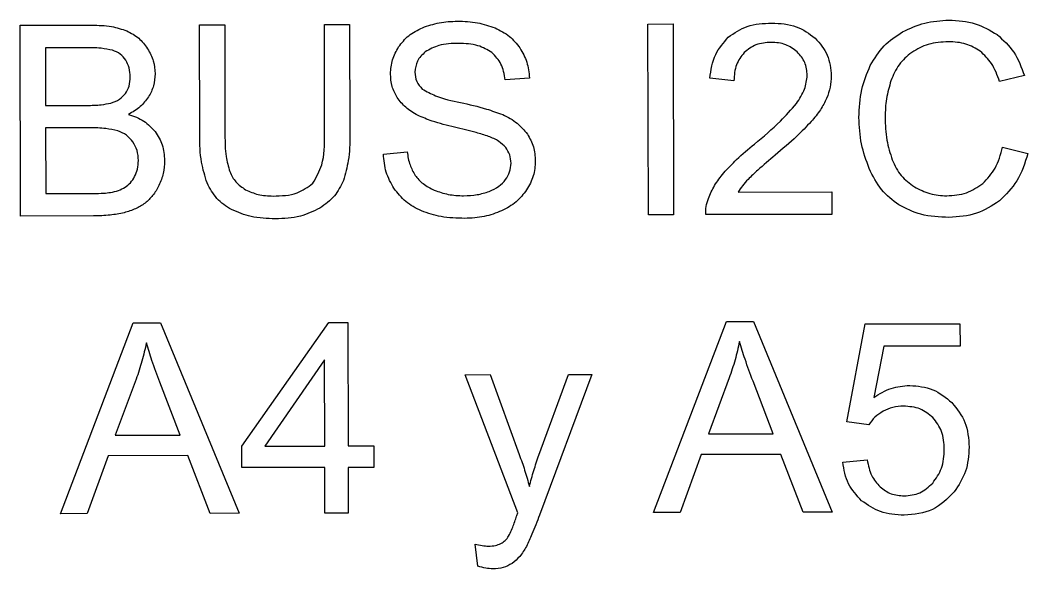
# Model space of a CAD drawing. Header units: millimetres. Extents: x -15 to 165, y 0 to 100.
# Drawn here: x 49.08 to 64.91, y 66.78 to 75.41 of the extents above; entities that cross this region are included whole.
import ezdxf

# ---------------------------------------------------------------- set-up
doc = ezdxf.new("R2010")
doc.units = ezdxf.units.MM
doc.layers.get('0').update_dxf_attribs({"linetype": 'CONTINUOUS'})

msp = doc.modelspace()

# ---------------------------------------------------------------- linework, layer by layer
for p, q in [((49.077, 75.325), (50.202, 75.327)), ((49.083, 72.325), (49.077, 75.325)), ((51.894, 75.33), (52.291, 75.331)), ((51.898, 73.597), (51.894, 75.33)), ((52.291, 75.331), (52.295, 73.6)), ((53.861, 73.603), (53.857, 75.335)), ((53.857, 75.335), (54.254, 75.335)), ((54.254, 75.335), (54.258, 73.602)), ((50.074, 74.973), (49.474, 74.971)), ((49.474, 74.971), (49.476, 74.065)), ((57.08, 74.496), (56.699, 74.467)), ((60.293, 74.454), (59.914, 74.492)), ((64.858, 74.535), (64.467, 74.442)), ((49.476, 74.065), (50.125, 74.066)), ((50.171, 73.712), (49.477, 73.711)), ((49.477, 73.711), (49.479, 72.679)), ((54.784, 73.3), (55.159, 73.334)), ((64.514, 73.409), (64.912, 73.309)), ((60.36, 72.702), (61.831, 72.705)), ((61.831, 72.705), (61.832, 72.351)), ((49.479, 72.679), (50.226, 72.681)), ((50.227, 72.327), (49.083, 72.325)), ((61.832, 72.351), (59.849, 72.347)), ((62.066, 69.088), (62.353, 70.629)), ((62.353, 70.629), (63.845, 70.632)), ((63.845, 70.632), (63.846, 70.28)), ((62.649, 70.278), (62.489, 69.471)), ((63.846, 70.28), (62.649, 70.278)), ((57.229, 68.566), (57.691, 69.834)), ((58.059, 69.834), (57.237, 67.623)), ((57.691, 69.834), (58.059, 69.834)), ((50.899, 69.758), (50.572, 68.877)), ((51.589, 68.88), (51.274, 69.71)), ((56.068, 69.83), (56.465, 69.831)), ((56.898, 67.655), (56.068, 69.83)), ((56.465, 69.831), (56.92, 68.573)), ((60.218, 69.778), (59.891, 68.897)), ((60.908, 68.899), (60.593, 69.729)), ((62.412, 69.043), (62.066, 69.088)), ((59.891, 68.897), (60.908, 68.899)), ((50.572, 68.877), (51.589, 68.88)), ((62.002, 68.455), (62.388, 68.489)), ((56.267, 66.82), (56.225, 67.166))]:
    msp.add_line(p, q)
for points in [[(59.339, 75.346), (59.345, 72.346), (58.948, 72.345), (58.942, 75.345)], [(50.458, 68.554), (50.13, 67.645), (49.709, 67.644), (50.854, 70.646), (51.282, 70.647), (52.516, 67.65), (52.064, 67.649), (51.712, 68.557)], [(54.232, 68.371), (54.233, 67.653), (53.865, 67.652), (53.863, 68.371), (52.562, 68.368), (52.561, 68.706), (53.926, 70.653), (54.227, 70.653), (54.231, 68.709), (54.636, 68.71), (54.637, 68.372)], [(59.777, 68.573), (59.449, 67.664), (59.028, 67.663), (60.174, 70.666), (60.601, 70.666), (61.835, 67.669), (61.383, 67.668), (61.031, 68.576)], [(53.86, 70.061), (52.923, 68.706), (53.863, 68.708)]]:
    msp.add_lwpolyline(points, close=True)
for points, knots in [([(55.4, 75.287), (55.486, 75.317), (55.664, 75.379), (55.853, 75.386), (55.95, 75.39)], [0, 0, 0, 0, 0.02724564, 0.05626375, 0.05626375, 0.05626375, 0.05626375]), ([(55.95, 75.39), (56.056, 75.387), (56.258, 75.38), (56.448, 75.315), (56.539, 75.284)], [0, 0, 0, 0, 0.03150109, 0.06010649, 0.06010649, 0.06010649, 0.06010649]), ([(62.944, 75.224), (63.058, 75.277), (63.288, 75.384), (63.543, 75.399), (63.671, 75.406)], [0, 0, 0, 0, 0.03727452, 0.07558034, 0.07558034, 0.07558034, 0.07558034]), ([(63.671, 75.406), (63.813, 75.399), (64.084, 75.384), (64.317, 75.245), (64.429, 75.179)], [0, 0, 0, 0, 0.04183356, 0.08017927, 0.08017927, 0.08017927, 0.08017927]), ([(50.202, 75.327), (50.306, 75.325), (50.495, 75.322), (50.674, 75.263), (50.754, 75.237)], [0, 0, 0, 0, 0.03106067, 0.0561799, 0.0561799, 0.0561799, 0.0561799]), ([(50.754, 75.237), (50.819, 75.203), (50.95, 75.135), (51.036, 75.016), (51.08, 74.957)], [0, 0, 0, 0, 0.02183261, 0.04346292, 0.04346292, 0.04346292, 0.04346292]), ([(55.024, 74.986), (55.073, 75.048), (55.175, 75.178), (55.323, 75.25), (55.4, 75.287)], [0, 0, 0, 0, 0.0235201, 0.04869976, 0.04869976, 0.04869976, 0.04869976]), ([(56.539, 75.284), (56.618, 75.245), (56.773, 75.169), (56.88, 75.034), (56.931, 74.968)], [0, 0, 0, 0, 0.02615564, 0.05092834, 0.05092834, 0.05092834, 0.05092834]), ([(60.205, 75.138), (60.301, 75.203), (60.506, 75.342), (60.754, 75.355), (60.886, 75.361)], [0, 0, 0, 0, 0.03407071, 0.07289053, 0.07289053, 0.07289053, 0.07289053]), ([(60.886, 75.361), (61.02, 75.354), (61.272, 75.341), (61.475, 75.193), (61.57, 75.123)], [0, 0, 0, 0, 0.03913694, 0.07382007, 0.07382007, 0.07382007, 0.07382007]), ([(62.436, 74.692), (62.501, 74.802), (62.63, 75.017), (62.84, 75.155), (62.944, 75.224)], [0, 0, 0, 0, 0.03758676, 0.07438182, 0.07438182, 0.07438182, 0.07438182]), ([(59.914, 74.492), (59.933, 74.622), (59.968, 74.866), (60.13, 75.051), (60.205, 75.138)], [0, 0, 0, 0, 0.03845256, 0.0722503, 0.0722503, 0.0722503, 0.0722503]), ([(61.57, 75.123), (61.644, 75.039), (61.792, 74.868), (61.813, 74.644), (61.823, 74.531)], [0, 0, 0, 0, 0.03278762, 0.06592802, 0.06592802, 0.06592802, 0.06592802]), ([(63.664, 75.066), (63.555, 75.061), (63.35, 75.05), (63.171, 74.948), (63.086, 74.899)], [0, 0, 0, 0, 0.03201381, 0.06089247, 0.06089247, 0.06089247, 0.06089247]), ([(64.163, 74.918), (64.091, 74.961), (63.937, 75.053), (63.758, 75.062), (63.664, 75.066)], [0, 0, 0, 0, 0.02505269, 0.0528289, 0.0528289, 0.0528289, 0.0528289]), ([(64.429, 75.179), (64.524, 75.092), (64.721, 74.914), (64.811, 74.664), (64.858, 74.535)], [0, 0, 0, 0, 0.0379273, 0.07842973, 0.07842973, 0.07842973, 0.07842973]), ([(50.53, 74.932), (50.47, 74.944), (50.32, 74.974), (50.166, 74.973), (50.074, 74.973)], [0, 0, 0, 0, 0.01833134, 0.04592635, 0.04592635, 0.04592635, 0.04592635]), ([(50.735, 74.777), (50.709, 74.811), (50.655, 74.882), (50.572, 74.915), (50.53, 74.932)], [0, 0, 0, 0, 0.01292923, 0.02613086, 0.02613086, 0.02613086, 0.02613086]), ([(51.08, 74.957), (51.114, 74.894), (51.182, 74.771), (51.193, 74.63), (51.198, 74.562)], [0, 0, 0, 0, 0.02128008, 0.04172644, 0.04172644, 0.04172644, 0.04172644]), ([(54.896, 74.561), (54.902, 74.636), (54.912, 74.787), (54.987, 74.919), (55.024, 74.986)], [0, 0, 0, 0, 0.02220818, 0.04486446, 0.04486446, 0.04486446, 0.04486446]), ([(55.443, 74.907), (55.395, 74.862), (55.302, 74.775), (55.286, 74.649), (55.279, 74.589)], [0, 0, 0, 0, 0.01909172, 0.03684244, 0.03684244, 0.03684244, 0.03684244]), ([(55.967, 75.04), (55.861, 75.038), (55.675, 75.035), (55.512, 74.946), (55.443, 74.907)], [0, 0, 0, 0, 0.03130495, 0.05484669, 0.05484669, 0.05484669, 0.05484669]), ([(56.491, 74.896), (56.419, 74.938), (56.259, 75.033), (56.071, 75.037), (55.967, 75.04)], [0, 0, 0, 0, 0.02448088, 0.05506069, 0.05506069, 0.05506069, 0.05506069]), ([(56.931, 74.968), (56.972, 74.896), (57.054, 74.749), (57.071, 74.581), (57.08, 74.496)], [0, 0, 0, 0, 0.0246237, 0.04999007, 0.04999007, 0.04999007, 0.04999007]), ([(60.879, 75.057), (60.796, 75.051), (60.637, 75.04), (60.513, 74.943), (60.453, 74.896)], [0, 0, 0, 0, 0.02427297, 0.04641092, 0.04641092, 0.04641092, 0.04641092]), ([(61.287, 74.907), (61.229, 74.951), (61.109, 75.042), (60.957, 75.052), (60.879, 75.057)], [0, 0, 0, 0, 0.02127133, 0.04437106, 0.04437106, 0.04437106, 0.04437106]), ([(61.445, 74.538), (61.438, 74.608), (61.425, 74.748), (61.333, 74.854), (61.287, 74.907)], [0, 0, 0, 0, 0.02055842, 0.04101773, 0.04101773, 0.04101773, 0.04101773]), ([(64.467, 74.442), (64.432, 74.541), (64.366, 74.723), (64.227, 74.857), (64.163, 74.918)], [0, 0, 0, 0, 0.03104801, 0.05716473, 0.05716473, 0.05716473, 0.05716473]), ([(50.807, 74.514), (50.805, 74.561), (50.799, 74.654), (50.756, 74.737), (50.735, 74.777)], [0, 0, 0, 0, 0.01415701, 0.02753554, 0.02753554, 0.02753554, 0.02753554]), ([(56.699, 74.467), (56.685, 74.554), (56.657, 74.718), (56.544, 74.839), (56.491, 74.896)], [0, 0, 0, 0, 0.02585642, 0.048693, 0.048693, 0.048693, 0.048693]), ([(60.453, 74.896), (60.407, 74.835), (60.308, 74.705), (60.298, 74.541), (60.293, 74.454)], [0, 0, 0, 0, 0.02251075, 0.04802012, 0.04802012, 0.04802012, 0.04802012]), ([(63.086, 74.899), (63.014, 74.839), (62.87, 74.717), (62.797, 74.542), (62.761, 74.454)], [0, 0, 0, 0, 0.02771149, 0.05591169, 0.05591169, 0.05591169, 0.05591169]), ([(55.279, 74.589), (55.283, 74.537), (55.293, 74.435), (55.362, 74.36), (55.396, 74.323)], [0, 0, 0, 0, 0.01501977, 0.02976449, 0.02976449, 0.02976449, 0.02976449]), ([(62.258, 73.875), (62.264, 74.023), (62.275, 74.306), (62.384, 74.568), (62.436, 74.692)], [0, 0, 0, 0, 0.04409718, 0.08429068, 0.08429068, 0.08429068, 0.08429068]), ([(50.731, 74.252), (50.754, 74.29), (50.801, 74.371), (50.805, 74.464), (50.807, 74.514)], [0, 0, 0, 0, 0.01309888, 0.02765288, 0.02765288, 0.02765288, 0.02765288]), ([(51.198, 74.562), (51.194, 74.498), (51.185, 74.37), (51.125, 74.256), (51.095, 74.199)], [0, 0, 0, 0, 0.01885467, 0.03806903, 0.03806903, 0.03806903, 0.03806903]), ([(55.002, 74.188), (54.971, 74.245), (54.909, 74.362), (54.9, 74.494), (54.896, 74.561)], [0, 0, 0, 0, 0.01936245, 0.039209, 0.039209, 0.039209, 0.039209]), ([(61.274, 74.095), (61.323, 74.168), (61.415, 74.303), (61.435, 74.464), (61.445, 74.538)], [0, 0, 0, 0, 0.02618525, 0.04812293, 0.04812293, 0.04812293, 0.04812293]), ([(61.823, 74.531), (61.82, 74.47), (61.814, 74.349), (61.772, 74.234), (61.75, 74.176)], [0, 0, 0, 0, 0.01794945, 0.03634646, 0.03634646, 0.03634646, 0.03634646]), ([(62.761, 74.454), (62.733, 74.36), (62.679, 74.171), (62.671, 73.976), (62.668, 73.877)], [0, 0, 0, 0, 0.02923329, 0.05856557, 0.05856557, 0.05856557, 0.05856557]), ([(55.396, 74.323), (55.464, 74.285), (55.651, 74.181), (55.861, 74.138), (55.995, 74.11)], [0, 0, 0, 0, 0.02323467, 0.0638647, 0.0638647, 0.0638647, 0.0638647]), ([(50.503, 74.102), (50.55, 74.118), (50.638, 74.15), (50.701, 74.219), (50.731, 74.252)], [0, 0, 0, 0, 0.01456291, 0.0276469, 0.0276469, 0.0276469, 0.0276469]), ([(51.095, 74.199), (51.054, 74.145), (50.969, 74.03), (50.845, 73.961), (50.78, 73.924)], [0, 0, 0, 0, 0.02017636, 0.04219856, 0.04219856, 0.04219856, 0.04219856]), ([(55.323, 73.909), (55.257, 73.947), (55.132, 74.019), (55.044, 74.134), (55.002, 74.188)], [0, 0, 0, 0, 0.02259633, 0.04287, 0.04287, 0.04287, 0.04287]), ([(55.995, 74.11), (56.132, 74.08), (56.357, 74.03), (56.574, 73.951), (56.659, 73.92)], [0, 0, 0, 0, 0.04206952, 0.06916969, 0.06916969, 0.06916969, 0.06916969]), ([(61.75, 74.176), (61.72, 74.115), (61.654, 73.983), (61.558, 73.87), (61.506, 73.81)], [0, 0, 0, 0, 0.02036599, 0.04418526, 0.04418526, 0.04418526, 0.04418526]), ([(50.125, 74.066), (50.201, 74.066), (50.328, 74.066), (50.453, 74.092), (50.503, 74.102)], [0, 0, 0, 0, 0.02268045, 0.0380972, 0.0380972, 0.0380972, 0.0380972]), ([(60.614, 73.458), (60.755, 73.574), (60.991, 73.769), (61.192, 74), (61.274, 74.095)], [0, 0, 0, 0, 0.05450613, 0.09182609, 0.09182609, 0.09182609, 0.09182609]), ([(50.78, 73.924), (50.864, 73.895), (51.026, 73.838), (51.143, 73.713), (51.199, 73.653)], [0, 0, 0, 0, 0.02638023, 0.05058244, 0.05058244, 0.05058244, 0.05058244]), ([(55.903, 73.723), (55.784, 73.751), (55.586, 73.798), (55.398, 73.877), (55.323, 73.909)], [0, 0, 0, 0, 0.0364456, 0.06095595, 0.06095595, 0.06095595, 0.06095595]), ([(56.659, 73.92), (56.739, 73.88), (56.889, 73.804), (56.997, 73.675), (57.047, 73.615)], [0, 0, 0, 0, 0.02656266, 0.04977983, 0.04977983, 0.04977983, 0.04977983]), ([(61.506, 73.81), (61.432, 73.732), (61.252, 73.546), (61.055, 73.378), (60.94, 73.28)], [0, 0, 0, 0, 0.03221419, 0.07757888, 0.07757888, 0.07757888, 0.07757888]), ([(62.419, 73.071), (62.372, 73.199), (62.278, 73.458), (62.265, 73.735), (62.258, 73.875)], [0, 0, 0, 0, 0.04061108, 0.08239241, 0.08239241, 0.08239241, 0.08239241]), ([(62.668, 73.877), (62.671, 73.757), (62.678, 73.529), (62.748, 73.312), (62.781, 73.21)], [0, 0, 0, 0, 0.03594561, 0.06803223, 0.06803223, 0.06803223, 0.06803223]), ([(50.61, 73.663), (50.548, 73.677), (50.404, 73.711), (50.255, 73.712), (50.171, 73.712)], [0, 0, 0, 0, 0.01897282, 0.04430233, 0.04430233, 0.04430233, 0.04430233]), ([(50.849, 73.49), (50.817, 73.528), (50.752, 73.606), (50.658, 73.644), (50.61, 73.663)], [0, 0, 0, 0, 0.0147066, 0.02992143, 0.02992143, 0.02992143, 0.02992143]), ([(51.199, 73.653), (51.242, 73.585), (51.329, 73.446), (51.341, 73.283), (51.346, 73.199)], [0, 0, 0, 0, 0.02367261, 0.04839899, 0.04839899, 0.04839899, 0.04839899]), ([(56.437, 73.578), (56.373, 73.598), (56.196, 73.655), (56.017, 73.697), (55.903, 73.723)], [0, 0, 0, 0, 0.02029996, 0.05539625, 0.05539625, 0.05539625, 0.05539625]), ([(50.935, 73.198), (50.932, 73.252), (50.925, 73.356), (50.874, 73.446), (50.849, 73.49)], [0, 0, 0, 0, 0.01582696, 0.03076946, 0.03076946, 0.03076946, 0.03076946]), ([(52.014, 72.845), (51.981, 72.953), (51.905, 73.197), (51.9, 73.454), (51.898, 73.597)], [0, 0, 0, 0, 0.03367828, 0.07641597, 0.07641597, 0.07641597, 0.07641597]), ([(52.295, 73.6), (52.296, 73.486), (52.297, 73.291), (52.348, 73.103), (52.369, 73.024)], [0, 0, 0, 0, 0.03399296, 0.05827351, 0.05827351, 0.05827351, 0.05827351]), ([(53.676, 72.84), (53.73, 72.934), (53.862, 73.169), (53.861, 73.441), (53.861, 73.603)], [0, 0, 0, 0, 0.03219469, 0.07974579, 0.07974579, 0.07974579, 0.07974579]), ([(54.258, 73.602), (54.256, 73.466), (54.253, 73.222), (54.186, 72.987), (54.157, 72.884)], [0, 0, 0, 0, 0.04065016, 0.07283688, 0.07283688, 0.07283688, 0.07283688]), ([(56.707, 73.402), (56.673, 73.436), (56.595, 73.514), (56.493, 73.555), (56.437, 73.578)], [0, 0, 0, 0, 0.01454721, 0.03258766, 0.03258766, 0.03258766, 0.03258766]), ([(57.047, 73.615), (57.083, 73.55), (57.158, 73.418), (57.168, 73.266), (57.172, 73.189)], [0, 0, 0, 0, 0.02201644, 0.04497005, 0.04497005, 0.04497005, 0.04497005]), ([(55.159, 73.334), (55.169, 73.264), (55.189, 73.134), (55.253, 73.018), (55.283, 72.965)], [0, 0, 0, 0, 0.02096189, 0.03923256, 0.03923256, 0.03923256, 0.03923256]), ([(56.79, 73.155), (56.787, 73.2), (56.78, 73.29), (56.731, 73.365), (56.707, 73.402)], [0, 0, 0, 0, 0.01338215, 0.02636016, 0.02636016, 0.02636016, 0.02636016]), ([(60.133, 73.002), (60.199, 73.075), (60.349, 73.237), (60.519, 73.379), (60.614, 73.458)], [0, 0, 0, 0, 0.02939782, 0.06629203, 0.06629203, 0.06629203, 0.06629203]), ([(64.203, 72.837), (64.274, 72.913), (64.427, 73.076), (64.484, 73.293), (64.514, 73.409)], [0, 0, 0, 0, 0.03076937, 0.06604689, 0.06604689, 0.06604689, 0.06604689]), ([(50.876, 72.945), (50.893, 72.984), (50.929, 73.064), (50.933, 73.153), (50.935, 73.198)], [0, 0, 0, 0, 0.01260431, 0.02616625, 0.02616625, 0.02616625, 0.02616625]), ([(51.346, 73.199), (51.343, 73.13), (51.336, 72.994), (51.284, 72.869), (51.258, 72.807)], [0, 0, 0, 0, 0.02045735, 0.04045693, 0.04045693, 0.04045693, 0.04045693]), ([(54.95, 72.761), (54.904, 72.844), (54.81, 73.012), (54.793, 73.203), (54.784, 73.3)], [0, 0, 0, 0, 0.02806954, 0.05694814, 0.05694814, 0.05694814, 0.05694814]), ([(57.172, 73.189), (57.167, 73.109), (57.155, 72.949), (57.076, 72.808), (57.036, 72.737)], [0, 0, 0, 0, 0.02350332, 0.04767094, 0.04767094, 0.04767094, 0.04767094]), ([(60.94, 73.28), (60.848, 73.204), (60.703, 73.082), (60.565, 72.95), (60.515, 72.902)], [0, 0, 0, 0, 0.03586344, 0.05691008, 0.05691008, 0.05691008, 0.05691008]), ([(62.781, 73.21), (62.822, 73.121), (62.902, 72.95), (63.054, 72.838), (63.128, 72.784)], [0, 0, 0, 0, 0.02872331, 0.05577806, 0.05577806, 0.05577806, 0.05577806]), ([(64.912, 73.309), (64.865, 73.158), (64.777, 72.872), (64.565, 72.662), (64.464, 72.562)], [0, 0, 0, 0, 0.04650828, 0.08828002, 0.08828002, 0.08828002, 0.08828002]), ([(52.369, 73.024), (52.398, 72.966), (52.456, 72.849), (52.565, 72.776), (52.619, 72.739)], [0, 0, 0, 0, 0.01914006, 0.03851533, 0.03851533, 0.03851533, 0.03851533]), ([(56.705, 72.898), (56.73, 72.938), (56.779, 73.017), (56.786, 73.109), (56.79, 73.155)], [0, 0, 0, 0, 0.01385479, 0.02740047, 0.02740047, 0.02740047, 0.02740047]), ([(59.891, 72.603), (59.921, 72.672), (59.984, 72.815), (60.082, 72.938), (60.133, 73.002)], [0, 0, 0, 0, 0.02238812, 0.04687056, 0.04687056, 0.04687056, 0.04687056]), ([(62.882, 72.5), (62.786, 72.574), (62.588, 72.729), (62.476, 72.954), (62.419, 73.071)], [0, 0, 0, 0, 0.03605887, 0.0744058, 0.0744058, 0.0744058, 0.0744058]), ([(50.725, 72.778), (50.755, 72.8), (50.816, 72.846), (50.856, 72.911), (50.876, 72.945)], [0, 0, 0, 0, 0.01094887, 0.02272184, 0.02272184, 0.02272184, 0.02272184]), ([(52.398, 72.426), (52.315, 72.479), (52.15, 72.585), (52.059, 72.759), (52.014, 72.845)], [0, 0, 0, 0, 0.02904666, 0.05773945, 0.05773945, 0.05773945, 0.05773945]), ([(54.157, 72.884), (54.115, 72.798), (54.029, 72.623), (53.87, 72.509), (53.788, 72.45)], [0, 0, 0, 0, 0.02806758, 0.05768595, 0.05768595, 0.05768595, 0.05768595]), ([(55.283, 72.965), (55.322, 72.918), (55.406, 72.819), (55.523, 72.762), (55.585, 72.732)], [0, 0, 0, 0, 0.01800283, 0.03854052, 0.03854052, 0.03854052, 0.03854052]), ([(56.447, 72.712), (56.5, 72.736), (56.6, 72.779), (56.672, 72.86), (56.705, 72.898)], [0, 0, 0, 0, 0.01715224, 0.03216565, 0.03216565, 0.03216565, 0.03216565]), ([(60.515, 72.902), (60.485, 72.869), (60.428, 72.807), (60.382, 72.736), (60.36, 72.702)], [0, 0, 0, 0, 0.0131485, 0.0253323, 0.0253323, 0.0253323, 0.0253323]), ([(50.226, 72.681), (50.281, 72.681), (50.371, 72.681), (50.461, 72.692), (50.496, 72.696)], [0, 0, 0, 0, 0.01637499, 0.0270703, 0.0270703, 0.0270703, 0.0270703]), ([(50.496, 72.696), (50.539, 72.705), (50.619, 72.722), (50.691, 72.76), (50.725, 72.778)], [0, 0, 0, 0, 0.01300416, 0.02444616, 0.02444616, 0.02444616, 0.02444616]), ([(51.258, 72.807), (51.228, 72.751), (51.171, 72.645), (51.081, 72.565), (51.039, 72.527)], [0, 0, 0, 0, 0.01887455, 0.03580493, 0.03580493, 0.03580493, 0.03580493]), ([(52.619, 72.739), (52.684, 72.71), (52.821, 72.648), (52.972, 72.643), (53.052, 72.64)], [0, 0, 0, 0, 0.02105954, 0.04480236, 0.04480236, 0.04480236, 0.04480236]), ([(53.052, 72.64), (53.182, 72.643), (53.411, 72.649), (53.596, 72.782), (53.676, 72.84)], [0, 0, 0, 0, 0.03782695, 0.06685074, 0.06685074, 0.06685074, 0.06685074]), ([(55.382, 72.405), (55.296, 72.449), (55.125, 72.536), (55.008, 72.687), (54.95, 72.761)], [0, 0, 0, 0, 0.02870383, 0.05665736, 0.05665736, 0.05665736, 0.05665736]), ([(55.585, 72.732), (55.657, 72.706), (55.806, 72.653), (55.964, 72.647), (56.046, 72.644)], [0, 0, 0, 0, 0.02274486, 0.04714724, 0.04714724, 0.04714724, 0.04714724]), ([(56.046, 72.644), (56.118, 72.646), (56.255, 72.651), (56.385, 72.693), (56.447, 72.712)], [0, 0, 0, 0, 0.02145126, 0.04084859, 0.04084859, 0.04084859, 0.04084859]), ([(57.036, 72.737), (56.985, 72.67), (56.878, 72.531), (56.723, 72.449), (56.643, 72.407)], [0, 0, 0, 0, 0.02516849, 0.05189268, 0.05189268, 0.05189268, 0.05189268]), ([(63.128, 72.784), (63.208, 72.743), (63.369, 72.661), (63.548, 72.649), (63.638, 72.643)], [0, 0, 0, 0, 0.02669574, 0.05337971, 0.05337971, 0.05337971, 0.05337971]), ([(63.638, 72.643), (63.744, 72.651), (63.95, 72.665), (64.12, 72.781), (64.203, 72.837)], [0, 0, 0, 0, 0.03117139, 0.06062838, 0.06062838, 0.06062838, 0.06062838]), ([(51.039, 72.527), (50.991, 72.496), (50.889, 72.43), (50.772, 72.396), (50.711, 72.378)], [0, 0, 0, 0, 0.01709261, 0.03621589, 0.03621589, 0.03621589, 0.03621589]), ([(59.849, 72.347), (59.85, 72.391), (59.851, 72.478), (59.878, 72.561), (59.891, 72.603)], [0, 0, 0, 0, 0.01307467, 0.026069, 0.026069, 0.026069, 0.026069]), ([(64.464, 72.562), (64.348, 72.487), (64.107, 72.332), (63.82, 72.313), (63.672, 72.304)], [0, 0, 0, 0, 0.04086604, 0.08459552, 0.08459552, 0.08459552, 0.08459552]), ([(50.711, 72.378), (50.638, 72.363), (50.478, 72.331), (50.315, 72.328), (50.227, 72.327)], [0, 0, 0, 0, 0.02229243, 0.04874614, 0.04874614, 0.04874614, 0.04874614]), ([(53.088, 72.282), (52.958, 72.285), (52.719, 72.292), (52.499, 72.384), (52.398, 72.426)], [0, 0, 0, 0, 0.03849029, 0.07101473, 0.07101473, 0.07101473, 0.07101473]), ([(53.788, 72.45), (53.687, 72.401), (53.466, 72.295), (53.221, 72.286), (53.088, 72.282)], [0, 0, 0, 0, 0.03331246, 0.0727474, 0.0727474, 0.0727474, 0.0727474]), ([(56.065, 72.288), (55.939, 72.291), (55.706, 72.296), (55.484, 72.371), (55.382, 72.405)], [0, 0, 0, 0, 0.03754059, 0.06962395, 0.06962395, 0.06962395, 0.06962395]), ([(56.643, 72.407), (56.553, 72.372), (56.367, 72.301), (56.168, 72.292), (56.065, 72.288)], [0, 0, 0, 0, 0.02868484, 0.05934315, 0.05934315, 0.05934315, 0.05934315]), ([(63.672, 72.304), (63.522, 72.309), (63.244, 72.318), (62.997, 72.442), (62.882, 72.5)], [0, 0, 0, 0, 0.04424782, 0.08217554, 0.08217554, 0.08217554, 0.08217554]), ([(51.06, 70.331), (51.039, 70.235), (50.996, 70.041), (50.932, 69.853), (50.899, 69.758)], [0, 0, 0, 0, 0.02956961, 0.05958095, 0.05958095, 0.05958095, 0.05958095]), ([(51.274, 69.71), (51.231, 69.824), (51.153, 70.029), (51.088, 70.239), (51.06, 70.331)], [0, 0, 0, 0, 0.03667156, 0.06576281, 0.06576281, 0.06576281, 0.06576281]), ([(60.379, 70.351), (60.358, 70.254), (60.316, 70.06), (60.251, 69.872), (60.218, 69.778)], [0, 0, 0, 0, 0.02956964, 0.05958094, 0.05958094, 0.05958094, 0.05958094]), ([(60.593, 69.729), (60.55, 69.844), (60.473, 70.049), (60.408, 70.258), (60.379, 70.351)], [0, 0, 0, 0, 0.03667162, 0.06576282, 0.06576282, 0.06576282, 0.06576282]), ([(62.489, 69.471), (62.578, 69.526), (62.752, 69.633), (62.956, 69.652), (63.055, 69.661)], [0, 0, 0, 0, 0.03107123, 0.06045804, 0.06045804, 0.06045804, 0.06045804]), ([(63.055, 69.661), (63.181, 69.65), (63.43, 69.628), (63.623, 69.469), (63.719, 69.39)], [0, 0, 0, 0, 0.03685458, 0.07320825, 0.07320825, 0.07320825, 0.07320825]), ([(63.719, 69.39), (63.798, 69.291), (63.961, 69.086), (63.98, 68.825), (63.99, 68.691)], [0, 0, 0, 0, 0.03712097, 0.07658434, 0.07658434, 0.07658434, 0.07658434]), ([(62.636, 69.254), (62.591, 69.225), (62.503, 69.169), (62.442, 69.085), (62.412, 69.043)], [0, 0, 0, 0, 0.01580515, 0.03100848, 0.03100848, 0.03100848, 0.03100848]), ([(62.957, 69.335), (62.9, 69.332), (62.788, 69.326), (62.686, 69.277), (62.636, 69.254)], [0, 0, 0, 0, 0.01705407, 0.03341325, 0.03341325, 0.03341325, 0.03341325]), ([(63.421, 69.154), (63.356, 69.207), (63.221, 69.317), (63.047, 69.329), (62.957, 69.335)], [0, 0, 0, 0, 0.02458264, 0.05089191, 0.05089191, 0.05089191, 0.05089191]), ([(63.599, 68.657), (63.594, 68.754), (63.583, 68.938), (63.473, 69.085), (63.421, 69.154)], [0, 0, 0, 0, 0.02853419, 0.05383522, 0.05383522, 0.05383522, 0.05383522]), ([(56.92, 68.573), (56.949, 68.492), (57.008, 68.326), (57.055, 68.157), (57.079, 68.07)], [0, 0, 0, 0, 0.02593386, 0.05276424, 0.05276424, 0.05276424, 0.05276424]), ([(57.079, 68.07), (57.101, 68.154), (57.144, 68.321), (57.201, 68.485), (57.229, 68.566)], [0, 0, 0, 0, 0.02601586, 0.05180378, 0.05180378, 0.05180378, 0.05180378]), ([(63.416, 68.125), (63.47, 68.2), (63.583, 68.359), (63.594, 68.554), (63.599, 68.657)], [0, 0, 0, 0, 0.02711146, 0.05734141, 0.05734141, 0.05734141, 0.05734141]), ([(63.99, 68.691), (63.981, 68.56), (63.964, 68.305), (63.823, 68.091), (63.754, 67.986)], [0, 0, 0, 0, 0.03842155, 0.0754217, 0.0754217, 0.0754217, 0.0754217]), ([(62.299, 67.848), (62.221, 67.932), (62.062, 68.105), (62.022, 68.336), (62.002, 68.455)], [0, 0, 0, 0, 0.03352599, 0.06887683, 0.06887683, 0.06887683, 0.06887683]), ([(62.388, 68.489), (62.405, 68.403), (62.436, 68.244), (62.541, 68.121), (62.589, 68.065)], [0, 0, 0, 0, 0.02574462, 0.04761874, 0.04761874, 0.04761874, 0.04761874]), ([(62.967, 67.923), (63.052, 67.932), (63.224, 67.949), (63.352, 68.066), (63.416, 68.125)], [0, 0, 0, 0, 0.02506322, 0.05045993, 0.05045993, 0.05045993, 0.05045993]), ([(62.589, 68.065), (62.644, 68.023), (62.756, 67.939), (62.896, 67.929), (62.967, 67.923)], [0, 0, 0, 0, 0.02029543, 0.04109134, 0.04109134, 0.04109134, 0.04109134]), ([(63.754, 67.986), (63.648, 67.88), (63.43, 67.662), (63.124, 67.634), (62.967, 67.62)], [0, 0, 0, 0, 0.04371212, 0.08929328, 0.08929328, 0.08929328, 0.08929328]), ([(62.967, 67.62), (62.839, 67.628), (62.595, 67.642), (62.394, 67.781), (62.299, 67.848)], [0, 0, 0, 0, 0.03760663, 0.07187665, 0.07187665, 0.07187665, 0.07187665]), ([(56.865, 67.565), (56.869, 67.577), (56.88, 67.607), (56.891, 67.637), (56.898, 67.655)], [0, 0, 0, 0, 0.004012759, 0.009581353, 0.009581353, 0.009581353, 0.009581353]), ([(57.237, 67.623), (57.2, 67.521), (57.138, 67.353), (57.062, 67.192), (57.032, 67.129)], [0, 0, 0, 0, 0.0324629, 0.05349797, 0.05349797, 0.05349797, 0.05349797]), ([(56.753, 67.29), (56.769, 67.322), (56.812, 67.411), (56.844, 67.504), (56.865, 67.565)], [0, 0, 0, 0, 0.0106413, 0.02966451, 0.02966451, 0.02966451, 0.02966451]), ([(56.225, 67.166), (56.263, 67.157), (56.332, 67.139), (56.403, 67.136), (56.436, 67.134)], [0, 0, 0, 0, 0.01156978, 0.02137559, 0.02137559, 0.02137559, 0.02137559]), ([(56.436, 67.134), (56.473, 67.135), (56.542, 67.137), (56.604, 67.163), (56.632, 67.175)], [0, 0, 0, 0, 0.01109773, 0.0202242, 0.0202242, 0.0202242, 0.0202242]), ([(56.632, 67.175), (56.656, 67.19), (56.703, 67.221), (56.736, 67.267), (56.753, 67.29)], [0, 0, 0, 0, 0.00830895, 0.0167787, 0.0167787, 0.0167787, 0.0167787]), ([(57.032, 67.129), (57, 67.074), (56.941, 66.971), (56.849, 66.896), (56.807, 66.861)], [0, 0, 0, 0, 0.01897802, 0.03518343, 0.03518343, 0.03518343, 0.03518343]), ([(56.807, 66.861), (56.762, 66.837), (56.668, 66.785), (56.56, 66.779), (56.504, 66.776)], [0, 0, 0, 0, 0.01530373, 0.03181209, 0.03181209, 0.03181209, 0.03181209]), ([(56.504, 66.776), (56.467, 66.778), (56.386, 66.783), (56.308, 66.807), (56.267, 66.82)], [0, 0, 0, 0, 0.01131116, 0.02424265, 0.02424265, 0.02424265, 0.02424265])]:
    msp.add_open_spline(points, degree=3, knots=knots)

doc.saveas('drawing.dxf')
